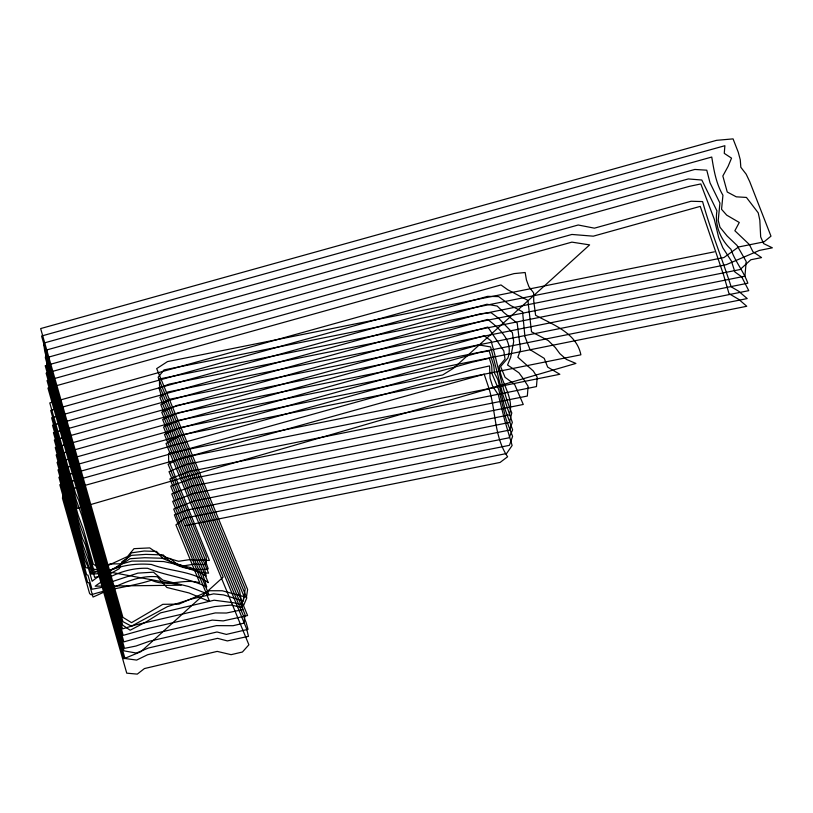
<?xml version="1.0" encoding="UTF-8"?>
<svg xmlns="http://www.w3.org/2000/svg" width="813" height="813" viewBox="0 0 813 813"><rect width="100%" height="100%" fill="white"/><g stroke="black" fill="none" stroke-linecap="round" stroke-linejoin="round"><path stroke-width="1.22" d="M714.393 251.827L167.488 361.602L156.685 368.604L247.609 589.516L246.43 597.291L222.244 590.756L209.713 590.736L178.962 604.11L162.824 604.323L131.543 622.667L122.895 617.341L40.65 328.574L716.548 140.334L733.062 138.881L738.255 152.204L740.267 159.775L740.826 167.275L746.192 174.206L749.738 181.675L770.978 236.166L763.996 241.878L738.529 246.989L723.956 257.528L164.013 369.915L158.118 377.303L245.201 588.897L243.331 601.031L223.595 594.923L213.585 593.856L190.781 599.211L167.417 606.65L131.462 626.173L122.915 621.66L41.565 336.013L724.881 145.71L724.261 153.362L731.537 158.149L728.113 166.34L722.838 175.984L727.249 192.02L736.273 196.827L746.446 197.437L758.224 212.854L759.83 220.232L760.673 236.898L763.62 243.595L772.35 247.813L759.403 250.414L726.263 264.682L159.439 378.97L159.551 386.002L246.776 597.931L243.798 605.045L233.859 602.799L214.154 600.207L160.537 612.88L146.655 621.579L130.171 630.217L122.722 625.187L44.766 351.49L43.617 343.127L711.751 157.041C713.885 170.161 716.111 183.636 722.94 195.252L721.548 209.276L726.7 215.14L739.271 222.477L734.871 230.74L749.362 244.52L752.94 251.715L761.568 257.599L750.846 259.754L740.145 269.52L169.185 384.112L159.013 387.974L160.984 394.701L244.103 596.651L240.994 607.26L231.258 605.075L214.723 606.569L135.578 624.923L122.56 628.866L45.335 357.7L46.788 349.936L694.83 169.45L706.771 170.191L710.023 182.823L719.932 203.077L718.214 220.384L719.983 227.244L727.157 236.034L736.995 245.384L746.192 261.501L744.932 276.176L167.763 392.018L159.887 397.272L239.672 591.122L242.752 609.628L226.38 613.032L215.293 612.921L145.436 629.11L123.21 635.36L46.412 365.708L49.176 356.958L688.337 178.941L701.832 180.029L716.934 210.892C714.546 225.15 720.46 239.611 730.968 249.306C734.993 261.461 743.57 271.125 747.848 283.209L169.968 399.193L160.801 404.701L247.579 615.532L223.229 620.898L212.274 620.095L150.364 634.496L123.85 641.864L45.213 365.748L689.251 186.38L700.816 183.941L714.312 219.307L718.651 237.467L722.828 247.792L731.415 261.095L734.911 271.989L741.669 276.796L748.763 290.648L176.899 405.423L161.716 412.14L244.998 614.496L243.981 623.144L233.077 625.705L216.431 625.634L149.46 641.233L136.015 646.02L124.501 648.357L46.128 373.187L578.206 224.998L594.425 228.168L691.08 201.248L702.584 201.583C710.592 230.536 722.005 258.249 731.141 286.786L738.519 291.135L747.218 298.574L177.834 412.852L162.63 419.569L246.085 622.351L248.036 629.323L226.38 634.404L217 631.986L148.545 647.981L136.33 653.052L124.003 650.857L47.042 380.616L571.895 234.449L593.277 236.177L700.257 206.38L723.54 274.824L729.017 293.656L738.905 299.458L746.761 306.277L178.748 420.291L163.545 427.008L246.624 628.866L248.483 636.345L227.345 640.918L217.569 638.337L147.641 654.719L136.645 660.075L124.978 658.51L47.957 388.055L571.885 242.132L589.628 244.886L453.644 368.157L442.719 374.925L179.663 427.719L164.46 434.447L223.169 577.098L140.873 651.701L123.84 658.743L78.77 500.493L75.589 493.542L49.776 402.923L514.09 273.605L525.168 272.518L526.428 279.936L528.897 286.684L533.623 292.883L533.745 301.156L535.615 315.292C552.992 324.783 576.498 332.812 580.878 354.814L180.577 435.158L166.025 443.481L248.89 644.8L242.426 652.016L231.105 654.668L217.203 651.396L144.44 668.56L137.275 674.119L126.747 673.164L81.737 515.127L76.503 500.981L50.691 410.362L500.991 284.946L507.759 289.784L527.901 300.373L531.509 331.795L548.277 340.576L555.34 347.568L559.832 353.655L566.366 359.387L575.899 363.431L77.418 508.42L51.605 417.791L487.576 296.369L498.643 296.593L510.432 305.393L522.556 311.775L524.924 336.602L530.046 349.641L544.232 358.36L547.657 367.09L559.832 374.275L168.565 453.319L168.667 460.321L209.408 560.462L188.707 559.75L178.535 561.305L168.372 558.267L159.307 554.405L149.734 547.911L134.003 548.663L127.55 556.509L100.883 568.785L93.292 564.181L83.261 528.948L78.2 515.391L52.52 425.229L486.926 304.245L497.18 306.044L504.06 312.71L517.21 323.178L520.523 349.905L517.851 357.242L533.298 370.972L537.21 377.222L536.468 386.582L183.311 457.465L168.108 464.182L206.278 556.935L206.156 564.588L193.636 564.252L183.403 565.889L171.126 562.027L162.834 558.49L156.513 551.438L144.104 551.021L131.36 552.87C122.783 564.761 109.44 574.415 94.074 571.153L84.887 538.867L79.237 523.287L53.434 432.668L480.351 313.767L491.052 312.68L498.471 318.147L512.373 332.608L513.694 341.633L510.696 357.222L507.556 364.986L518.958 372.832L523.409 378.868L528.104 386.307L527.342 396.033L186.167 464.508L169.023 471.621L203.9 556.366L208.23 568.897C192.285 570.97 174.033 567.962 163.291 554.954L145.954 554.375L131.401 555.36L121.95 561.722L119.298 568.663L110.314 573.683L94.643 577.382L85.304 544.568L82.204 537.911L54.339 440.097L487.587 319.438C499.649 328.411 513.846 341.511 507.84 358.147L500.595 366.531L505.076 377.334L514.599 384.346L523.267 404.468L188.748 471.611L169.887 478.928L208.595 573.206L198.636 571.966L178.25 565.126L170.08 558.48L144.663 557.728L130.1 558.704L115.649 567.972L102.956 573.704L92.448 573.876L88.343 559.496L83.119 545.35L55.254 447.536L487.861 327.05L503.826 350.911L505.025 359.051L499.152 366.175C500.696 383.136 514.619 397.211 509.375 414.874L191.329 478.705L170.73 486.144L204.439 568.104L206.228 576.082L190.679 567.565L163.769 561.559L148.139 561.092L131.93 561.072L122.194 563.795L109.846 563.948L102.072 569.049L91.31 574.12L84.024 552.779L56.168 454.975L484.142 335.779L490.991 340.698C498.064 364.844 502.048 389.712 511.794 412.943L509.456 422.475L192.681 486.052L171.756 493.928L208.27 582.626C191.787 570.685 170.029 571.529 151.452 564.486C130.263 562.596 108.8 567.494 92.143 581.265L88.038 566.885L84.938 560.218L57.083 462.404L478.887 344.925L490.615 346.917L503.105 395.453L512.332 422.394L509.527 430.077L193.596 493.491L172.671 501.357L202.65 574.202L206.756 586.915C188.027 577.891 166.939 576.132 147.671 568.307C128.83 567.515 110.131 574.994 95.192 586.183L181.086 585.197L85.853 567.657L57.997 469.843L478.298 352.781L489.152 350.86L493.867 366.114L494.487 373.116L497.861 379.59L505.208 409.732L512.637 429.833L509.04 437.801L194.51 500.92L173.697 509.07L208.86 594.496L188.829 586.559L162.803 580.096L153.464 572.179L137.875 573.124L110.975 582.027L103.271 587.128L92.001 589.232L87.977 575.116L86.696 574.852L58.912 477.272L471.977 362.232L489.324 358.228L491.713 365.779L492.038 373.817L498.826 389.884L506.011 419.091L512.586 436.398L509.426 445.331L188.392 509.771L174.378 514.832L209.581 601.478L188.992 592.941L166.848 587.464L157.407 576.793C134.399 574.537 113.546 588.399 93.017 597.037L88.942 582.748L87.682 582.525L59.816 484.711L472.892 369.671L489.568 365.921L490.066 378.228L492.515 385.951L498.359 394.925L504.71 420.321L512.129 445.473L506.59 453.522L185.1 518.054L175.903 524.873L199.754 582.799C183.84 578.084 167.031 587.647 151.482 580.208C131.777 586.59 110.893 588.287 91.178 594.811L89.613 593.551L62.408 498.034L64.989 490.961L484.182 374.214L488.959 388.411C495.971 410.789 494.05 436.764 507.607 456.754L500.086 462.445L185.161 525.655"/></g></svg>
